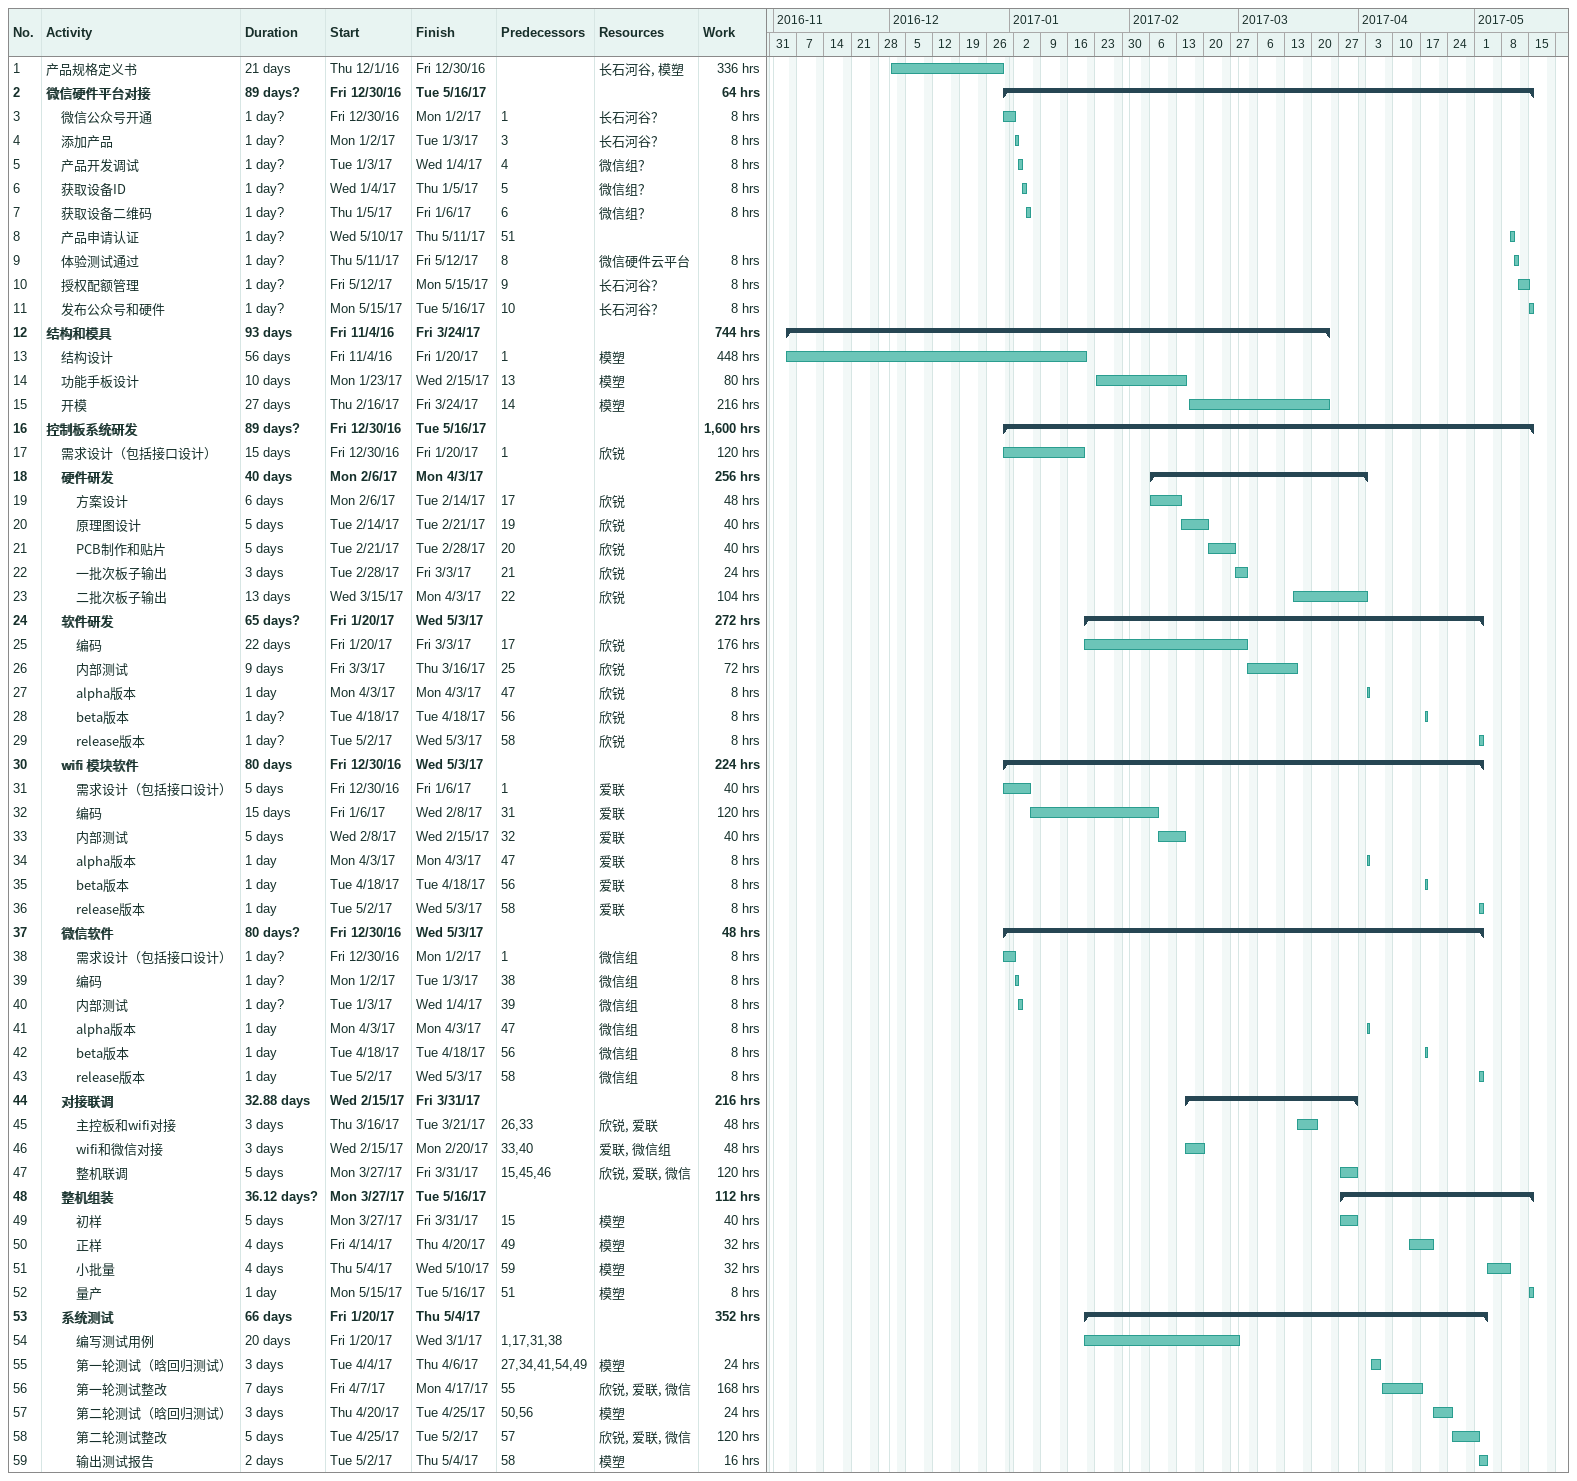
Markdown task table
| ID | Level | Task | Duration | Start | Finish | Predecessors | Resources | Work (h) |
|---|---|---|---|---|---|---|---|---|
| 1 | 1 | 产品规格定义书 | 21d | 2016-12-01 | 2016-12-30 |  | 长石河谷, 模塑 | 336 |
| 2 | 1 | **微信硬件平台对接** | 89d? | 2016-12-30 | 2017-05-16 |  |  | 64 |
| 3 | 2 | 微信公众号开通 | 1d? | 2016-12-30 | 2017-01-02 | 1 | 长石河谷？ | 8 |
| 4 | 2 | 添加产品 | 1d? | 2017-01-02 | 2017-01-03 | 3 | 长石河谷？ | 8 |
| 5 | 2 | 产品开发调试 | 1d? | 2017-01-03 | 2017-01-04 | 4 | 微信组？ | 8 |
| 6 | 2 | 获取设备ID | 1d? | 2017-01-04 | 2017-01-05 | 5 | 微信组？ | 8 |
| 7 | 2 | 获取设备二维码 | 1d? | 2017-01-05 | 2017-01-06 | 6 | 微信组？ | 8 |
| 8 | 2 | 产品申请认证 | 1d? | 2017-05-10 | 2017-05-11 | 51 |  |  |
| 9 | 2 | 体验测试通过 | 1d? | 2017-05-11 | 2017-05-12 | 8 | 微信硬件云平台 | 8 |
| 10 | 2 | 授权配额管理 | 1d? | 2017-05-12 | 2017-05-15 | 9 | 长石河谷？ | 8 |
| 11 | 2 | 发布公众号和硬件 | 1d? | 2017-05-15 | 2017-05-16 | 10 | 长石河谷？ | 8 |
| 12 | 1 | **结构和模具** | 93d | 2016-11-04 | 2017-03-24 |  |  | 744 |
| 13 | 2 | 结构设计 | 56d | 2016-11-04 | 2017-01-20 | 1 | 模塑 | 448 |
| 14 | 2 | 功能手板设计 | 10d | 2017-01-23 | 2017-02-15 | 13 | 模塑 | 80 |
| 15 | 2 | 开模 | 27d | 2017-02-16 | 2017-03-24 | 14 | 模塑 | 216 |
| 16 | 1 | **控制板系统研发** | 89d? | 2016-12-30 | 2017-05-16 |  |  | 1600 |
| 17 | 2 | 需求设计（包括接口设计） | 15d | 2016-12-30 | 2017-01-20 | 1 | 欣锐 | 120 |
| 18 | 2 | **硬件研发** | 40d | 2017-02-06 | 2017-04-03 |  |  | 256 |
| 19 | 3 | 方案设计 | 6d | 2017-02-06 | 2017-02-14 | 17 | 欣锐 | 48 |
| 20 | 3 | 原理图设计 | 5d | 2017-02-14 | 2017-02-21 | 19 | 欣锐 | 40 |
| 21 | 3 | PCB制作和贴片 | 5d | 2017-02-21 | 2017-02-28 | 20 | 欣锐 | 40 |
| 22 | 3 | 一批次板子输出 | 3d | 2017-02-28 | 2017-03-03 | 21 | 欣锐 | 24 |
| 23 | 3 | 二批次板子输出 | 13d | 2017-03-15 | 2017-04-03 | 22 | 欣锐 | 104 |
| 24 | 2 | **软件研发** | 65d? | 2017-01-20 | 2017-05-03 |  |  | 272 |
| 25 | 3 | 编码 | 22d | 2017-01-20 | 2017-03-03 | 17 | 欣锐 | 176 |
| 26 | 3 | 内部测试 | 9d | 2017-03-03 | 2017-03-16 | 25 | 欣锐 | 72 |
| 27 | 3 | alpha版本 | 1d | 2017-04-03 | 2017-04-03 | 47 | 欣锐 | 8 |
| 28 | 3 | beta版本 | 1d? | 2017-04-18 | 2017-04-18 | 56 | 欣锐 | 8 |
| 29 | 3 | release版本 | 1d? | 2017-05-02 | 2017-05-03 | 58 | 欣锐 | 8 |
| 30 | 2 | **wifi 模块软件** | 80d | 2016-12-30 | 2017-05-03 |  |  | 224 |
| 31 | 3 | 需求设计（包括接口设计） | 5d | 2016-12-30 | 2017-01-06 | 1 | 爱联 | 40 |
| 32 | 3 | 编码 | 15d | 2017-01-06 | 2017-02-08 | 31 | 爱联 | 120 |
| 33 | 3 | 内部测试 | 5d | 2017-02-08 | 2017-02-15 | 32 | 爱联 | 40 |
| 34 | 3 | alpha版本 | 1d | 2017-04-03 | 2017-04-03 | 47 | 爱联 | 8 |
| 35 | 3 | beta版本 | 1d | 2017-04-18 | 2017-04-18 | 56 | 爱联 | 8 |
| 36 | 3 | release版本 | 1d | 2017-05-02 | 2017-05-03 | 58 | 爱联 | 8 |
| 37 | 2 | **微信软件** | 80d? | 2016-12-30 | 2017-05-03 |  |  | 48 |
| 38 | 3 | 需求设计（包括接口设计） | 1d? | 2016-12-30 | 2017-01-02 | 1 | 微信组 | 8 |
| 39 | 3 | 编码 | 1d? | 2017-01-02 | 2017-01-03 | 38 | 微信组 | 8 |
| 40 | 3 | 内部测试 | 1d? | 2017-01-03 | 2017-01-04 | 39 | 微信组 | 8 |
| 41 | 3 | alpha版本 | 1d | 2017-04-03 | 2017-04-03 | 47 | 微信组 | 8 |
| 42 | 3 | beta版本 | 1d | 2017-04-18 | 2017-04-18 | 56 | 微信组 | 8 |
| 43 | 3 | release版本 | 1d | 2017-05-02 | 2017-05-03 | 58 | 微信组 | 8 |
| 44 | 2 | **对接联调** | 32.88d | 2017-02-15 | 2017-03-31 |  |  | 216 |
| 45 | 3 | 主控板和wifi对接 | 3d | 2017-03-16 | 2017-03-21 | 26, 33 | 欣锐, 爱联 | 48 |
| 46 | 3 | wifi和微信对接 | 3d | 2017-02-15 | 2017-02-20 | 33, 40 | 爱联, 微信组 | 48 |
| 47 | 3 | 整机联调 | 5d | 2017-03-27 | 2017-03-31 | 15, 45, 46 | 欣锐, 爱联, 微信 | 120 |
| 48 | 2 | **整机组装** | 36.12d? | 2017-03-27 | 2017-05-16 |  |  | 112 |
| 49 | 3 | 初样 | 5d | 2017-03-27 | 2017-03-31 | 15 | 模塑 | 40 |
| 50 | 3 | 正样 | 4d | 2017-04-14 | 2017-04-20 | 49 | 模塑 | 32 |
| 51 | 3 | 小批量 | 4d | 2017-05-04 | 2017-05-10 | 59 | 模塑 | 32 |
| 52 | 3 | 量产 | 1d | 2017-05-15 | 2017-05-16 | 51 | 模塑 | 8 |
| 53 | 2 | **系统测试** | 66d | 2017-01-20 | 2017-05-04 |  |  | 352 |
| 54 | 3 | 编写测试用例 | 20d | 2017-01-20 | 2017-03-01 | 1, 17, 31, 38 |  |  |
| 55 | 3 | 第一轮测试（晗回归测试） | 3d | 2017-04-04 | 2017-04-06 | 27, 34, 41, 54, 49 | 模塑 | 24 |
| 56 | 3 | 第一轮测试整改 | 7d | 2017-04-07 | 2017-04-17 | 55 | 欣锐, 爱联, 微信 | 168 |
| 57 | 3 | 第二轮测试（晗回归测试） | 3d | 2017-04-20 | 2017-04-25 | 50, 56 | 模塑 | 24 |
| 58 | 3 | 第二轮测试整改 | 5d | 2017-04-25 | 2017-05-02 | 57 | 欣锐, 爱联, 微信 | 120 |
| 59 | 3 | 输出测试报告 | 2d | 2017-05-02 | 2017-05-04 | 58 | 模塑 | 16 |
